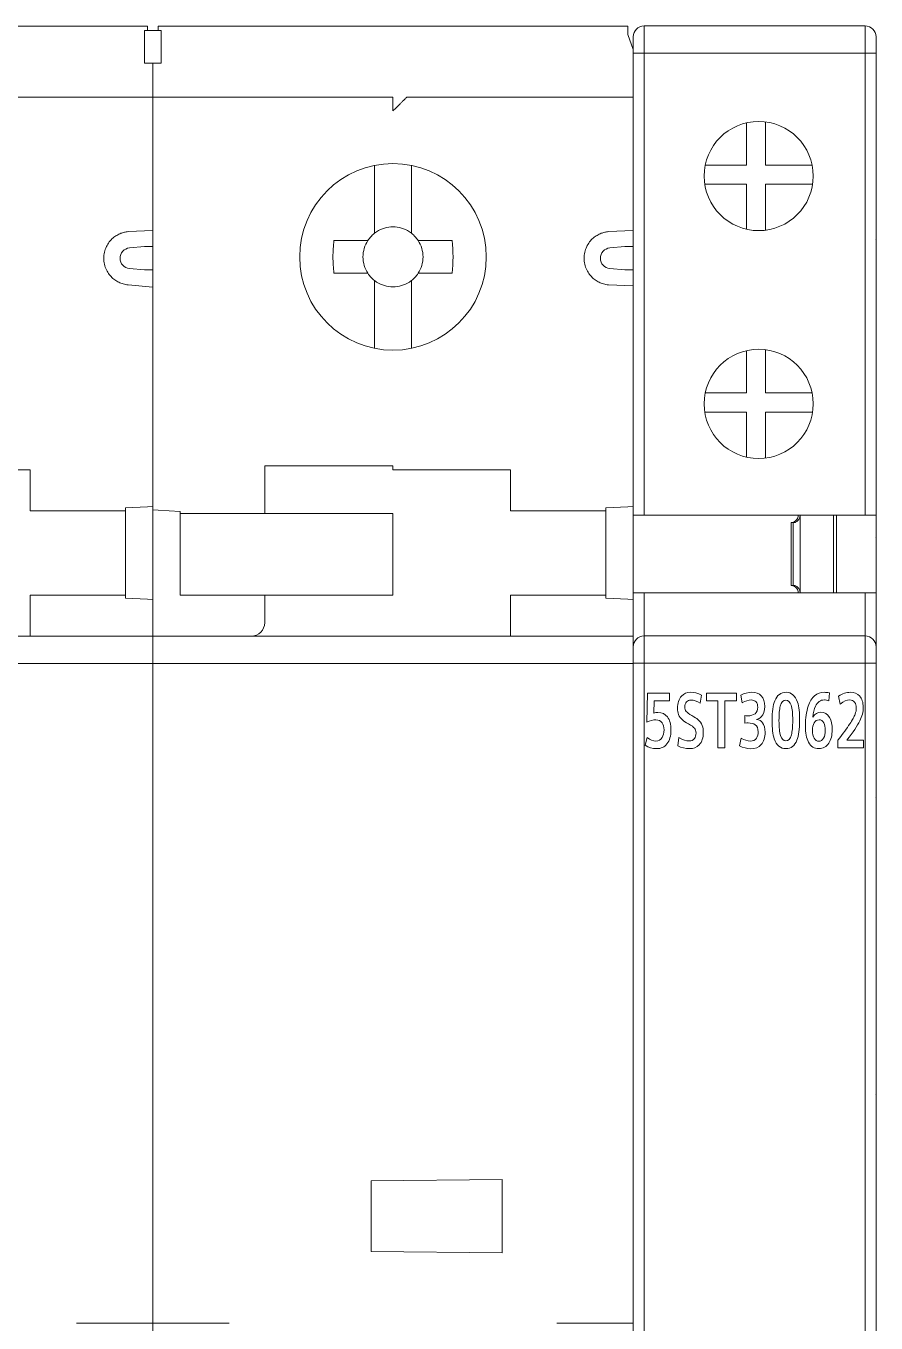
# Model space of a CAD drawing. Header units: millimetres. Extents: x 4137 to 6698, y 1400 to 3585.
# Drawn here: x 4780.86 to 4812.01, y 2593.16 to 2640.69 of the extents above; entities that cross this region are included whole.
import ezdxf

# ---------------------------------------------------------------- set-up
doc = ezdxf.new("R2010")
doc.units = ezdxf.units.MM
doc.layers.add('000-PI-Oprema', color=30, linetype='Continuous', lineweight=5)

msp = doc.modelspace()

# ---------------------------------------------------------------- linework, layer by layer
at = {"layer": '000-PI-Oprema', "color": 0, "lineweight": 0}
for p, q in [((4780.529, 2640.678), (4785.309, 2640.678)), ((4785.209, 2640.528), (4785.309, 2640.528)), ((4785.309, 2640.528), (4785.709, 2640.528)), ((4785.709, 2640.678), (4790.509, 2640.678)), ((4785.709, 2640.528), (4785.809, 2640.528)), ((4790.509, 2640.678), (4798.129, 2640.678)), ((4798.129, 2640.678), (4802.909, 2640.678)), ((4803.109, 2639.828), (4802.909, 2640.378)), ((4803.109, 2639.828), (4803.109, 2637.228)), ((4785.209, 2639.328), (4785.209, 2639.628)), ((4785.809, 2639.328), (4785.209, 2639.328)), ((4785.509, 2639.328), (4785.509, 2633.508)), ((4785.809, 2639.328), (4785.809, 2639.628)), ((4777.209, 2638.078), (4785.309, 2638.078)), ((4785.309, 2638.078), (4794.309, 2638.078)), ((4794.809, 2638.078), (4803.109, 2638.078)), ((4803.109, 2637.228), (4803.109, 2633.508)), ((4793.634, 2635.579), (4793.634, 2635.504)), ((4794.984, 2635.504), (4794.984, 2635.579)), ((4793.634, 2635.504), (4793.634, 2633.384)), ((4794.984, 2633.384), (4794.984, 2635.504)), ((4785.509, 2633.191), (4784.603, 2633.153)), ((4785.509, 2630.848), (4785.509, 2633.508)), ((4793.634, 2633.097), (4793.634, 2633.384)), ((4794.984, 2633.097), (4794.984, 2633.384)), ((4803.109, 2633.191), (4802.203, 2633.153)), ((4792.146, 2632.828), (4793.003, 2632.828)), ((4795.615, 2632.828), (4796.473, 2632.828)), ((4812.009, 2632.878), (4812.004, 2632.864)), ((4785.209, 2632.604), (4784.655, 2632.555)), ((4802.809, 2632.604), (4802.255, 2632.555)), ((4803.109, 2632.604), (4803.109, 2631.752)), ((4785.209, 2631.752), (4784.655, 2631.801)), ((4802.809, 2631.752), (4802.255, 2631.801)), ((4792.146, 2631.628), (4793.003, 2631.628)), ((4793.634, 2631.072), (4793.634, 2631.36)), ((4794.984, 2631.072), (4794.984, 2631.36)), ((4796.473, 2631.628), (4795.615, 2631.628)), ((4784.603, 2631.203), (4785.509, 2631.124)), ((4785.509, 2630.848), (4785.509, 2623.081)), ((4793.634, 2631.072), (4793.634, 2628.952)), ((4794.984, 2628.952), (4794.984, 2631.072)), ((4802.203, 2631.203), (4803.109, 2631.165)), ((4803.109, 2630.848), (4803.109, 2623.081)), ((4793.634, 2628.952), (4793.634, 2628.877)), ((4794.984, 2628.877), (4794.984, 2628.952)), ((4803.114, 2626.728), (4803.109, 2626.728)), ((4812.009, 2626.928), (4812.004, 2626.933)), ((4776.709, 2624.428), (4781.009, 2624.428)), ((4781.009, 2624.428), (4781.009, 2622.928)), ((4794.309, 2624.578), (4789.609, 2624.578)), ((4789.609, 2622.828), (4789.609, 2624.578)), ((4794.309, 2624.428), (4794.309, 2624.578)), ((4798.609, 2624.428), (4794.309, 2624.428)), ((4798.609, 2622.928), (4798.609, 2624.428)), ((4781.409, 2622.928), (4781.009, 2622.928)), ((4781.409, 2622.928), (4784.509, 2622.928)), ((4784.509, 2623.028), (4785.309, 2623.07)), ((4784.509, 2622.928), (4784.509, 2623.028)), ((4784.509, 2619.828), (4784.509, 2622.928)), ((4785.309, 2623.07), (4785.509, 2623.081)), ((4785.509, 2623.081), (4785.509, 2622.957)), ((4785.509, 2622.957), (4785.709, 2622.946)), ((4785.509, 2622.928), (4785.509, 2622.957)), ((4785.509, 2622.928), (4785.509, 2619.676)), ((4785.709, 2622.946), (4786.509, 2622.904)), ((4786.509, 2622.904), (4786.509, 2622.828)), ((4786.509, 2622.828), (4789.609, 2622.828)), ((4786.509, 2622.828), (4786.509, 2619.828)), ((4789.609, 2622.828), (4790.009, 2622.828)), ((4790.009, 2622.828), (4794.309, 2622.828)), ((4794.309, 2622.828), (4794.309, 2619.828)), ((4799.009, 2622.928), (4798.609, 2622.928)), ((4802.109, 2622.928), (4799.009, 2622.928)), ((4802.909, 2623.07), (4802.109, 2623.028)), ((4802.109, 2622.928), (4802.109, 2623.028)), ((4802.109, 2619.828), (4802.109, 2622.928)), ((4803.109, 2623.081), (4802.909, 2623.07)), ((4803.109, 2623.081), (4803.109, 2619.676)), ((4803.109, 2622.128), (4803.114, 2622.128)), ((4812.004, 2621.923), (4812.009, 2621.928)), ((4781.009, 2619.828), (4781.409, 2619.828)), ((4781.009, 2618.328), (4781.009, 2619.828)), ((4784.509, 2619.828), (4781.409, 2619.828)), ((4784.509, 2619.728), (4784.509, 2619.828)), ((4784.509, 2619.728), (4785.309, 2619.686)), ((4785.309, 2619.686), (4785.509, 2619.676)), ((4785.509, 2618.752), (4785.509, 2619.676)), ((4789.609, 2619.828), (4786.509, 2619.828)), ((4789.609, 2619.828), (4790.009, 2619.828)), ((4789.609, 2619.828), (4789.609, 2618.828)), ((4794.309, 2619.828), (4790.009, 2619.828)), ((4798.609, 2619.828), (4799.009, 2619.828)), ((4798.609, 2619.828), (4798.609, 2618.328)), ((4802.109, 2619.828), (4799.009, 2619.828)), ((4802.109, 2619.728), (4802.109, 2619.828)), ((4802.909, 2619.686), (4802.109, 2619.728)), ((4802.909, 2619.686), (4803.109, 2619.676)), ((4803.109, 2619.676), (4803.109, 2617.478)), ((4785.509, 2618.752), (4785.509, 2617.478)), ((4767.909, 2618.328), (4785.509, 2618.328)), ((4803.109, 2618.328), (4785.509, 2618.328)), ((4785.509, 2617.478), (4785.509, 2617.328)), ((4803.109, 2617.478), (4803.109, 2593.311)), ((4785.309, 2617.328), (4767.909, 2617.328)), ((4785.509, 2617.328), (4785.309, 2617.328)), ((4802.909, 2617.328), (4785.509, 2617.333)), ((4785.509, 2617.328), (4785.509, 2593.161)), ((4802.909, 2617.328), (4803.109, 2617.328)), ((4803.109, 2612.628), (4803.114, 2612.628)), ((4812.004, 2612.423), (4812.009, 2612.428)), ((4812.009, 2610.878), (4812.004, 2610.878)), ((4803.114, 2610.283), (4803.109, 2610.278)), ((4812.009, 2610.278), (4812.004, 2610.283)), ((4803.109, 2602.878), (4803.114, 2602.873)), ((4812.009, 2603.176), (4812.008, 2603.181)), ((4803.109, 2601.628), (4803.114, 2601.642)), ((4812.004, 2601.542), (4812.009, 2601.528)), ((4793.509, 2598.378), (4798.309, 2598.42)), ((4793.509, 2595.778), (4793.509, 2598.378)), ((4798.309, 2598.42), (4798.309, 2595.736)), ((4798.309, 2595.736), (4793.509, 2595.778)), ((4782.709, 2593.161), (4785.309, 2593.161)), ((4785.509, 2593.161), (4785.309, 2593.161)), ((4785.509, 2593.161), (4785.509, 2591.919)), ((4785.709, 2593.161), (4785.509, 2593.161)), ((4785.709, 2593.161), (4788.309, 2593.161)), ((4800.309, 2593.161), (4802.909, 2593.161)), ((4802.909, 2593.161), (4803.109, 2593.161))]:
    msp.add_line(p, q, dxfattribs=at)
at = {"layer": '000-PI-Oprema', "color": 0, "linetype": 'ByBlock', "lineweight": 0}
for p, q in [((4803.109, 2639.691), (4803.109, 2640.291)), ((4803.509, 2640.691), (4811.609, 2640.691)), ((4803.509, 2639.691), (4803.509, 2640.691)), ((4811.609, 2639.691), (4811.609, 2640.691)), ((4812.009, 2640.291), (4812.009, 2639.691)), ((4803.109, 2622.766), (4803.109, 2639.691)), ((4803.509, 2639.691), (4803.109, 2639.691)), ((4803.509, 2622.766), (4803.509, 2639.691)), ((4803.509, 2639.691), (4811.609, 2639.691)), ((4811.609, 2622.766), (4811.609, 2639.691)), ((4812.009, 2639.691), (4811.609, 2639.691)), ((4812.009, 2639.691), (4812.009, 2622.766)), ((4807.258, 2637.139), (4807.258, 2635.591)), ((4807.958, 2637.175), (4807.958, 2635.591)), ((4805.75, 2635.591), (4807.258, 2635.591)), ((4807.958, 2635.591), (4809.669, 2635.591)), ((4805.732, 2634.891), (4807.258, 2634.891)), ((4807.258, 2634.891), (4807.258, 2633.242)), ((4807.958, 2633.206), (4807.958, 2634.891)), ((4809.687, 2634.891), (4807.958, 2634.891)), ((4807.258, 2628.789), (4807.258, 2627.241)), ((4807.958, 2628.825), (4807.958, 2627.241)), ((4805.75, 2627.241), (4807.258, 2627.241)), ((4807.958, 2627.241), (4809.669, 2627.241)), ((4807.258, 2626.541), (4805.732, 2626.541)), ((4807.258, 2626.541), (4807.258, 2624.892)), ((4809.687, 2626.541), (4807.958, 2626.541)), ((4807.958, 2624.856), (4807.958, 2626.541)), ((4803.509, 2622.766), (4803.109, 2622.766)), ((4803.109, 2622.491), (4803.109, 2622.766)), ((4811.609, 2622.766), (4803.509, 2622.766)), ((4809.233, 2622.766), (4809.233, 2619.916)), ((4810.454, 2619.916), (4810.454, 2622.766)), ((4810.559, 2622.766), (4810.559, 2619.916)), ((4812.009, 2622.766), (4811.609, 2622.766)), ((4812.009, 2622.766), (4812.009, 2619.916)), ((4803.109, 2619.916), (4803.109, 2622.491)), ((4808.899, 2620.191), (4808.899, 2622.491)), ((4808.899, 2622.491), (4808.971, 2622.491)), ((4808.971, 2620.191), (4808.971, 2622.491)), ((4808.985, 2622.491), (4808.971, 2622.491)), ((4803.109, 2617.941), (4803.109, 2619.916)), ((4803.109, 2619.916), (4803.509, 2619.916)), ((4811.609, 2619.916), (4803.509, 2619.916)), ((4803.509, 2619.916), (4803.509, 2618.341)), ((4808.971, 2620.191), (4808.899, 2620.191)), ((4808.985, 2620.191), (4808.971, 2620.191)), ((4811.609, 2619.916), (4812.009, 2619.916)), ((4811.609, 2618.341), (4811.609, 2619.916)), ((4812.009, 2619.916), (4812.009, 2617.941)), ((4803.109, 2617.341), (4803.109, 2617.941)), ((4811.609, 2618.341), (4803.509, 2618.341)), ((4803.509, 2617.341), (4803.509, 2618.341)), ((4811.609, 2617.341), (4811.609, 2618.341)), ((4812.009, 2617.941), (4812.009, 2617.341)), ((4803.109, 2590.73), (4803.109, 2617.341)), ((4803.509, 2617.341), (4803.109, 2617.341)), ((4803.509, 2590.985), (4803.509, 2617.341)), ((4811.609, 2617.341), (4803.509, 2617.341)), ((4812.009, 2617.341), (4811.609, 2617.341)), ((4811.609, 2590.985), (4811.609, 2617.341)), ((4812.009, 2617.341), (4812.009, 2590.73)), ((4812.009, 2617.341), (4812.009, 2590.73)), ((4803.608, 2615.183), (4803.631, 2616.241)), ((4803.631, 2616.241), (4804.443, 2616.241)), ((4804.443, 2616.241), (4804.443, 2615.959)), ((4805.619, 2616.173), (4805.569, 2615.876)), ((4805.798, 2615.959), (4805.798, 2616.241)), ((4805.798, 2616.241), (4806.891, 2616.241)), ((4806.891, 2616.241), (4806.891, 2615.959)), ((4807.101, 2615.884), (4807.052, 2616.166)), ((4810.302, 2616.251), (4810.282, 2615.957)), ((4810.696, 2615.843), (4810.635, 2616.134)), ((4803.873, 2615.959), (4803.862, 2615.512)), ((4804.443, 2615.959), (4803.873, 2615.959)), ((4806.216, 2615.959), (4805.798, 2615.959)), ((4806.216, 2614.241), (4806.216, 2615.959)), ((4806.891, 2615.959), (4806.467, 2615.959)), ((4806.467, 2615.959), (4806.467, 2614.241)), ((4807.203, 2615.146), (4807.203, 2615.418)), ((4803.55, 2614.331), (4803.619, 2614.619)), ((4804.741, 2614.311), (4804.777, 2614.616)), ((4806.467, 2614.241), (4806.216, 2614.241)), ((4807.009, 2614.313), (4807.061, 2614.599)), ((4810.61, 2614.241), (4810.61, 2614.519)), ((4811.55, 2614.241), (4810.61, 2614.241)), ((4810.942, 2614.523), (4811.55, 2614.523)), ((4811.55, 2614.523), (4811.55, 2614.241))]:
    msp.add_line(p, q, dxfattribs=at)
for centre in [(4807.709, 2635.191), (4807.709, 2626.841)]:
    msp.add_circle(centre, 2, dxfattribs=at)
at = {"layer": '000-PI-Oprema', "color": 0, "lineweight": 0}
msp.add_circle((4794.309, 2632.228), 3.418, dxfattribs=at)
at = {"layer": '000-PI-Oprema', "color": 0, "linetype": 'ByBlock', "lineweight": 0}
for centre, start, end in [((4803.509, 2640.291), 90, 180), ((4811.609, 2640.291), 0, 90), ((4803.509, 2617.941), 90, 180), ((4811.609, 2617.941), 0, 90)]:
    msp.add_arc(centre, 0.4, start, end, dxfattribs=at)
at = {"layer": '000-PI-Oprema', "color": 0, "lineweight": 0}
for centre, radius, start, end in [((4794.309, 2632.228), 1.1, 123.0557, 133.0681), ((4794.309, 2632.228), 1.1, 46.9319, 56.9443), ((4794.309, 2632.228), 1.1, 136.9319, 146.9443), ((4794.309, 2632.228), 1.1, 135, 136.9319), ((4794.309, 2632.228), 1.1, 45, 46.9319), ((4794.309, 2632.228), 1.1, 43.0681, 45), ((4794.309, 2632.228), 1.1, 33.0557, 43.0681), ((4794.309, 2632.228), 1.1, 213.0557, 223.0681), ((4794.309, 2632.228), 1.1, 226.9319, 236.9443), ((4794.309, 2632.228), 1.1, 303.0557, 313.0681), ((4794.309, 2632.228), 1.1, 313.0681, 315), ((4794.309, 2632.228), 1.1, 315, 316.9319), ((4794.309, 2632.228), 1.1, 316.9319, 326.9443), ((4789.109, 2618.828), 0.5, 270, 0)]:
    msp.add_arc(centre, radius, start, end, dxfattribs=at)
for points, knots in [([(4785.209, 2640.528), (4785.209, 2640.509), (4785.209, 2640.454), (4785.209, 2640.34), (4785.209, 2640.181), (4785.209, 2640.004), (4785.209, 2639.817), (4785.209, 2639.691), (4785.209, 2639.628)], [0.287427, 0.287427, 0.287427, 0.287427, 0.3699948, 0.5001298, 0.629921, 0.7600558, 0.879771, 1, 1, 1, 1]), ([(4785.309, 2640.528), (4785.309, 2640.529), (4785.309, 2640.585), (4785.309, 2640.653), (4785.309, 2640.67), (4785.309, 2640.678)], [0, 0, 0, 0, 0.010834, 0.505413, 1, 1, 1, 1]), ([(4785.709, 2640.678), (4785.709, 2640.67), (4785.709, 2640.653), (4785.709, 2640.585), (4785.709, 2640.529), (4785.709, 2640.528)], [0, 0, 0, 0, 0.494587, 0.989166, 1, 1, 1, 1]), ([(4785.809, 2640.528), (4785.809, 2640.48), (4785.809, 2640.415), (4785.809, 2640.15), (4785.809, 2639.89), (4785.809, 2639.628)], [0.2858647, 0.2858647, 0.2858647, 0.2858647, 0.5, 0.5, 1, 1, 1, 1]), ([(4802.909, 2640.378), (4802.909, 2640.435), (4802.909, 2640.488), (4802.909, 2640.624), (4802.909, 2640.678), (4802.909, 2640.678)], [0.262243, 0.262243, 0.262243, 0.262243, 0.5, 0.5, 1, 1, 1, 1]), ([(4794.309, 2637.578), (4794.309, 2637.709), (4794.309, 2637.839), (4794.309, 2638.024), (4794.309, 2638.078), (4794.309, 2638.078)], [0, 0, 0, 0, 0.5, 0.5, 1, 1, 1, 1]), ([(4794.309, 2637.578), (4794.331, 2637.6), (4794.375, 2637.643), (4794.439, 2637.707), (4794.51, 2637.779), (4794.587, 2637.856), (4794.663, 2637.932), (4794.726, 2637.995), (4794.773, 2638.042), (4794.804, 2638.072), (4794.807, 2638.076), (4794.809, 2638.078)], [0, 0, 0, 0, 0.097283, 0.192791, 0.287384, 0.42418, 0.554334, 0.675821, 0.789691, 0.896334, 1, 1, 1, 1]), ([(4784.603, 2631.203), (4784.573, 2631.207), (4784.512, 2631.214), (4784.423, 2631.235), (4784.312, 2631.271), (4784.183, 2631.334), (4784.038, 2631.439), (4783.906, 2631.578), (4783.798, 2631.755), (4783.725, 2631.958), (4783.701, 2632.178), (4783.725, 2632.399), (4783.797, 2632.601), (4783.906, 2632.779), (4784.037, 2632.917), (4784.183, 2633.022), (4784.326, 2633.091), (4784.467, 2633.136), (4784.557, 2633.147), (4784.603, 2633.153)], [0, 0, 0, 0, 0.031513, 0.062833, 0.094232, 0.152293, 0.210532, 0.279327, 0.348301, 0.424071, 0.50002, 0.57579, 0.651739, 0.720534, 0.789508, 0.84757, 0.905809, 0.95275, 1, 1, 1, 1]), ([(4794.909, 2633.15), (4794.732, 2633.266), (4794.521, 2633.328), (4794.098, 2633.328), (4793.887, 2633.266), (4793.709, 2633.15)], [0, 0, 0, 0, 0.5, 0.5, 1, 1, 1, 1]), ([(4802.203, 2631.203), (4802.173, 2631.207), (4802.112, 2631.214), (4802.023, 2631.235), (4801.912, 2631.271), (4801.783, 2631.334), (4801.638, 2631.439), (4801.506, 2631.578), (4801.398, 2631.755), (4801.325, 2631.958), (4801.301, 2632.178), (4801.325, 2632.399), (4801.397, 2632.601), (4801.506, 2632.779), (4801.637, 2632.917), (4801.783, 2633.022), (4801.926, 2633.091), (4802.067, 2633.136), (4802.157, 2633.147), (4802.203, 2633.153)], [0, 0, 0, 0, 0.031513, 0.062833, 0.094232, 0.152293, 0.210532, 0.279327, 0.348301, 0.424071, 0.50002, 0.57579, 0.651739, 0.720534, 0.789508, 0.84757, 0.905809, 0.95275, 1, 1, 1, 1]), ([(4803.109, 2633.507), (4803.109, 2633.507), (4803.109, 2633.505), (4803.109, 2633.492), (4803.109, 2633.47), (4803.109, 2633.43), (4803.109, 2633.361), (4803.109, 2633.248), (4803.109, 2633.11), (4803.109, 2632.953), (4803.109, 2632.782), (4803.109, 2632.663), (4803.109, 2632.604)], [0, 0, 0, 0, 0.062572, 0.124512, 0.186422, 0.248903, 0.373491, 0.498598, 0.623567, 0.749199, 0.874318, 1, 1, 1, 1]), ([(4792.146, 2632.828), (4792.121, 2632.629), (4792.097, 2632.228), (4792.121, 2631.827), (4792.146, 2631.628), (4792.146, 2631.628)], [0, 0, 0, 0, 0.5, 1, 1.000008, 1.000008, 1.000008, 1.000008]), ([(4795.615, 2632.828), (4795.548, 2632.828), (4795.424, 2632.828), (4795.292, 2632.828), (4795.231, 2632.828)], [0, 0, 0, 0, 0.54278, 1, 1, 1, 1]), ([(4784.655, 2631.801), (4784.562, 2631.809), (4784.472, 2631.853), (4784.346, 2631.991), (4784.309, 2632.085), (4784.309, 2632.272), (4784.346, 2632.365), (4784.472, 2632.503), (4784.562, 2632.547), (4784.655, 2632.555)], [0, 0, 0, 0, 0.25, 0.25, 0.5, 0.5, 0.75, 0.75, 1, 1, 1, 1]), ([(4785.509, 2632.604), (4785.509, 2632.604), (4785.477, 2632.604), (4785.366, 2632.604), (4785.288, 2632.604), (4785.209, 2632.604)], [0, 0, 0, 0, 0.5, 0.5, 1, 1, 1, 1]), ([(4793.387, 2631.628), (4793.388, 2631.628), (4793.272, 2631.805), (4793.209, 2632.017), (4793.209, 2632.228)], [0, 0, 0, 0, 0.0000079, 0.5000079, 0.5000079, 0.5000079, 0.5000079]), ([(4802.255, 2631.801), (4802.162, 2631.809), (4802.072, 2631.853), (4801.946, 2631.991), (4801.909, 2632.085), (4801.909, 2632.272), (4801.946, 2632.365), (4802.072, 2632.503), (4802.162, 2632.547), (4802.255, 2632.555)], [0, 0, 0, 0, 0.25, 0.25, 0.5, 0.5, 0.75, 0.75, 1, 1, 1, 1]), ([(4803.109, 2632.604), (4803.109, 2632.604), (4803.077, 2632.604), (4802.966, 2632.604), (4802.888, 2632.604), (4802.809, 2632.604)], [0, 0, 0, 0, 0.5, 0.5, 1, 1, 1, 1]), ([(4785.509, 2631.752), (4785.509, 2631.752), (4785.48, 2631.752), (4785.363, 2631.752), (4785.28, 2631.752), (4785.209, 2631.752)], [0, 0, 0, 0, 0.5, 0.5, 1, 1, 1, 1]), ([(4803.109, 2631.752), (4803.109, 2631.752), (4803.08, 2631.752), (4802.963, 2631.752), (4802.88, 2631.752), (4802.809, 2631.752)], [0, 0, 0, 0, 0.5, 0.5, 1, 1, 1, 1]), ([(4803.109, 2631.752), (4803.109, 2631.723), (4803.109, 2631.663), (4803.109, 2631.575), (4803.109, 2631.489), (4803.109, 2631.378), (4803.109, 2631.246), (4803.109, 2631.109), (4803.109, 2630.995), (4803.109, 2630.913), (4803.109, 2630.859), (4803.109, 2630.852), (4803.109, 2630.849)], [0, 0, 0, 0, 0.06314, 0.125631, 0.188079, 0.251095, 0.376332, 0.501694, 0.62641, 0.751388, 0.875439, 1, 1, 1, 1]), ([(4793.003, 2631.628), (4793.071, 2631.628), (4793.195, 2631.628), (4793.327, 2631.628), (4793.387, 2631.628)], [0, 0, 0, 0, 0.54278, 1, 1, 1, 1]), ([(4793.709, 2631.306), (4793.887, 2631.191), (4794.098, 2631.128), (4794.521, 2631.128), (4794.732, 2631.191), (4794.909, 2631.306)], [0, 0, 0, 0, 0.5, 0.5, 1, 1, 1, 1]), ([(4795.615, 2631.628), (4795.548, 2631.628), (4795.424, 2631.628), (4795.292, 2631.628), (4795.231, 2631.628)], [0, 0, 0, 0, 0.540007, 1, 1, 1, 1]), ([(4803.109, 2617.478), (4803.109, 2617.477), (4803.109, 2617.475), (4803.109, 2617.46), (4803.109, 2617.432), (4803.109, 2617.388), (4803.109, 2617.348), (4803.109, 2617.328)], [0, 0, 0, 0, 0.169382, 0.332374, 0.500748, 0.7482, 1, 1, 1, 1]), ([(4785.509, 2617.428), (4785.509, 2617.424), (4785.509, 2617.418), (4785.509, 2617.35), (4785.509, 2617.333)], [0, 0, 0, 0, 0.751055, 1, 1, 1, 1])]:
    msp.add_open_spline(points, degree=3, knots=knots, dxfattribs=at)
for points in [[(4793.387, 2632.828), (4793.253, 2632.828), (4793.127, 2632.828), (4793.003, 2632.828)], [(4793.209, 2632.228), (4793.209, 2632.44), (4793.272, 2632.651), (4793.387, 2632.828)], [(4793.532, 2633.006), (4793.54, 2633.015), (4793.549, 2633.023), (4793.558, 2633.032)], [(4795.409, 2632.228), (4795.409, 2632.44), (4795.347, 2632.651), (4795.231, 2632.828)], [(4796.473, 2631.628), (4796.521, 2632.026), (4796.521, 2632.43), (4796.473, 2632.828)], [(4795.231, 2631.628), (4795.347, 2631.805), (4795.409, 2632.017), (4795.409, 2632.228)], [(4793.532, 2631.45), (4793.523, 2631.459), (4793.514, 2631.468), (4793.506, 2631.477)], [(4793.558, 2631.425), (4793.549, 2631.433), (4793.54, 2631.442), (4793.532, 2631.45)]]:
    msp.add_open_spline(points, degree=3, dxfattribs=at)
at = {"layer": '000-PI-Oprema', "color": 0, "linetype": 'ByBlock', "lineweight": 0}
for points, knots in [([(4808.905, 2622.491), (4808.925, 2622.491), (4808.966, 2622.497), (4809.027, 2622.527), (4809.083, 2622.574), (4809.128, 2622.636), (4809.154, 2622.702), (4809.162, 2622.747), (4809.163, 2622.766)], [0, 0, 0, 0, 0.175589, 0.351177, 0.526766, 0.702354, 0.877943, 1, 1, 1, 1]), ([(4809.232, 2622.766), (4809.231, 2622.754), (4809.229, 2622.742), (4809.225, 2622.72), (4809.222, 2622.71), (4809.216, 2622.69), (4809.213, 2622.681), (4809.202, 2622.652), (4809.193, 2622.635), (4809.177, 2622.61), (4809.171, 2622.601), (4809.159, 2622.586), (4809.147, 2622.571), (4809.133, 2622.558), (4809.12, 2622.546), (4809.112, 2622.541), (4809.091, 2622.525), (4809.077, 2622.516), (4809.056, 2622.506), (4809.048, 2622.504), (4809.035, 2622.499), (4809.028, 2622.497), (4809.008, 2622.492), (4808.996, 2622.491), (4808.985, 2622.491)], [0, 0, 0, 0, 0.078296, 0.078296, 0.144132, 0.144132, 0.209968, 0.209968, 0.34164, 0.34164, 0.407476, 0.407476, 0.473312, 0.539148, 0.539148, 0.604984, 0.604984, 0.736656, 0.736656, 0.802492, 0.802492, 0.868328, 0.868328, 1, 1, 1, 1]), ([(4809.163, 2619.916), (4809.162, 2619.935), (4809.154, 2619.98), (4809.128, 2620.046), (4809.083, 2620.108), (4809.027, 2620.155), (4808.966, 2620.184), (4808.925, 2620.191), (4808.905, 2620.191)], [0, 0, 0, 0, 0.122057, 0.297646, 0.473234, 0.648823, 0.824411, 1, 1, 1, 1]), ([(4808.985, 2620.191), (4808.996, 2620.191), (4809.008, 2620.189), (4809.028, 2620.185), (4809.035, 2620.183), (4809.048, 2620.178), (4809.055, 2620.175), (4809.077, 2620.165), (4809.091, 2620.157), (4809.112, 2620.141), (4809.119, 2620.136), (4809.133, 2620.123), (4809.146, 2620.11), (4809.159, 2620.096), (4809.171, 2620.08), (4809.177, 2620.072), (4809.193, 2620.047), (4809.202, 2620.029), (4809.213, 2620.001), (4809.217, 2619.991), (4809.222, 2619.972), (4809.225, 2619.962), (4809.229, 2619.94), (4809.231, 2619.928), (4809.232, 2619.916)], [0, 0, 0, 0, 0.131674, 0.131674, 0.197511, 0.197511, 0.263348, 0.263348, 0.395022, 0.395022, 0.460859, 0.460859, 0.526697, 0.592534, 0.592534, 0.658371, 0.658371, 0.790045, 0.790045, 0.855882, 0.855882, 0.921719, 0.921719, 1, 1, 1, 1]), ([(4804.772, 2615.459), (4804.748, 2615.524), (4804.737, 2615.599), (4804.737, 2615.878), (4804.786, 2616.027), (4804.964, 2616.228), (4805.076, 2616.274), (4805.336, 2616.274), (4805.469, 2616.24), (4805.619, 2616.173)], [0, 0, 0, 0, 0.147499, 0.147499, 0.478915, 0.478915, 0.764253, 0.764253, 1, 1, 1, 1]), ([(4807.052, 2616.166), (4807.184, 2616.238), (4807.32, 2616.274), (4807.605, 2616.274), (4807.718, 2616.23), (4807.885, 2616.053), (4807.928, 2615.924), (4807.928, 2615.588), (4807.886, 2615.459), (4807.8, 2615.373)], [0, 0, 0, 0, 0.239001, 0.239001, 0.484461, 0.484461, 0.74061, 0.74061, 1, 1, 1, 1]), ([(4808.28, 2614.566), (4808.226, 2614.729), (4808.2, 2614.953), (4808.2, 2615.561), (4808.232, 2615.801), (4808.383, 2616.17), (4808.521, 2616.274), (4808.909, 2616.274), (4809.049, 2616.152), (4809.184, 2615.753), (4809.21, 2615.529), (4809.21, 2614.923), (4809.177, 2614.682), (4809.027, 2614.312), (4808.891, 2614.209), (4808.503, 2614.209), (4808.359, 2614.329), (4808.28, 2614.566)], [0, 0, 0, 0, 0.102607, 0.102607, 0.215344, 0.215344, 0.359602, 0.359602, 0.508449, 0.508449, 0.605424, 0.605424, 0.712738, 0.712738, 0.850747, 0.850747, 1, 1, 1, 1]), ([(4809.694, 2615.368), (4809.773, 2615.483), (4809.872, 2615.541), (4810.125, 2615.541), (4810.229, 2615.476), (4810.37, 2615.239), (4810.402, 2615.092), (4810.402, 2614.699), (4810.361, 2614.533), (4810.191, 2614.275), (4810.07, 2614.209), (4809.743, 2614.209), (4809.616, 2614.287), (4809.459, 2614.588), (4809.421, 2614.788), (4809.421, 2615.326), (4809.456, 2615.567), (4809.638, 2616.106), (4809.834, 2616.274), (4810.16, 2616.274), (4810.223, 2616.266), (4810.302, 2616.251)], [0, 0, 0, 0, 0.089461, 0.089461, 0.19129, 0.19129, 0.276772, 0.276772, 0.371724, 0.371724, 0.473605, 0.473605, 0.585698, 0.585698, 0.686027, 0.686027, 0.793303, 0.793303, 0.969646, 0.969646, 1, 1, 1, 1]), ([(4810.635, 2616.134), (4810.777, 2616.227), (4810.922, 2616.274), (4811.21, 2616.274), (4811.322, 2616.229), (4811.495, 2616.041), (4811.539, 2615.902), (4811.539, 2615.555), (4811.497, 2615.391), (4811.322, 2615.046), (4811.165, 2614.811), (4810.942, 2614.523)], [0, 0, 0, 0, 0.197997, 0.197997, 0.390323, 0.390323, 0.600635, 0.600635, 0.791326, 0.791326, 1, 1, 1, 1]), ([(4805.053, 2615.575), (4805.088, 2615.534), (4805.155, 2615.482), (4805.364, 2615.363), (4805.438, 2615.316), (4805.557, 2615.219), (4805.612, 2615.144), (4805.666, 2614.985), (4805.678, 2614.903), (4805.678, 2614.61), (4805.629, 2614.457), (4805.443, 2614.256), (4805.323, 2614.209), (4805.029, 2614.209), (4804.886, 2614.242), (4804.741, 2614.311)], [0, 0, 0, 0, 0.06591, 0.06591, 0.134283, 0.134283, 0.266631, 0.266631, 0.375393, 0.375393, 0.604525, 0.604525, 0.8097, 0.8097, 1, 1, 1, 1]), ([(4805.063, 2615.923), (4805.021, 2615.876), (4804.999, 2615.815), (4804.999, 2615.673), (4805.017, 2615.619), (4805.053, 2615.575)], [0, 0, 0, 0, 0.539326, 0.539326, 1, 1, 1, 1]), ([(4805.569, 2615.876), (4805.436, 2615.952), (4805.322, 2615.991), (4805.158, 2615.991), (4805.103, 2615.969), (4805.063, 2615.923)], [0, 0, 0, 0, 0.576744, 0.576744, 1, 1, 1, 1]), ([(4807.611, 2615.922), (4807.569, 2615.97), (4807.508, 2615.994), (4807.338, 2615.994), (4807.228, 2615.957), (4807.101, 2615.884)], [0, 0, 0, 0, 0.463252, 0.463252, 1, 1, 1, 1]), ([(4807.203, 2615.418), (4807.239, 2615.413), (4807.271, 2615.411), (4807.424, 2615.411), (4807.516, 2615.437), (4807.641, 2615.545), (4807.675, 2615.623), (4807.675, 2615.807), (4807.654, 2615.873), (4807.611, 2615.922)], [0, 0, 0, 0, 0.066415, 0.066415, 0.367554, 0.367554, 0.712028, 0.712028, 1, 1, 1, 1]), ([(4808.907, 2614.718), (4808.94, 2614.837), (4808.956, 2615.011), (4808.956, 2615.495), (4808.937, 2615.68), (4808.856, 2615.926), (4808.79, 2615.991), (4808.609, 2615.991), (4808.542, 2615.914), (4808.469, 2615.646), (4808.453, 2615.473), (4808.453, 2614.987), (4808.472, 2614.802), (4808.554, 2614.556), (4808.619, 2614.491), (4808.799, 2614.491), (4808.866, 2614.568), (4808.907, 2614.718)], [0, 0, 0, 0, 0.111532, 0.111532, 0.232718, 0.232718, 0.368116, 0.368116, 0.509326, 0.509326, 0.615302, 0.615302, 0.730693, 0.730693, 0.859368, 0.859368, 1, 1, 1, 1]), ([(4810.282, 2615.957), (4810.215, 2615.982), (4810.159, 2615.994), (4809.975, 2615.994), (4809.866, 2615.918), (4809.738, 2615.657), (4809.706, 2615.525), (4809.694, 2615.368)], [0, 0, 0, 0, 0.154498, 0.154498, 0.648893, 0.648893, 1, 1, 1, 1]), ([(4810.61, 2614.519), (4810.801, 2614.762), (4810.945, 2614.96), (4811.145, 2615.267), (4811.211, 2615.386), (4811.271, 2615.55), (4811.286, 2615.627), (4811.286, 2615.787), (4811.265, 2615.856), (4811.222, 2615.908)], [0, 0, 0, 0, 0.241599, 0.241599, 0.48433, 0.48433, 0.720892, 0.720892, 1, 1, 1, 1]), ([(4811.222, 2615.908), (4811.174, 2615.965), (4811.114, 2615.994), (4810.941, 2615.994), (4810.826, 2615.944), (4810.696, 2615.843)], [0, 0, 0, 0, 0.421978, 0.421978, 1, 1, 1, 1]), ([(4803.862, 2615.512), (4803.914, 2615.527), (4803.966, 2615.534), (4804.168, 2615.534), (4804.285, 2615.479), (4804.452, 2615.256), (4804.494, 2615.097), (4804.494, 2614.679), (4804.445, 2614.508), (4804.259, 2614.266), (4804.132, 2614.209), (4803.815, 2614.209), (4803.676, 2614.249), (4803.55, 2614.331)], [0, 0, 0, 0, 0.060999, 0.060999, 0.245846, 0.245846, 0.438646, 0.438646, 0.644032, 0.644032, 0.829922, 0.829922, 1, 1, 1, 1]), ([(4803.619, 2614.619), (4803.733, 2614.531), (4803.84, 2614.488), (4804.042, 2614.488), (4804.117, 2614.531), (4804.217, 2614.692), (4804.241, 2614.787), (4804.241, 2615.007), (4804.217, 2615.093), (4804.119, 2615.229), (4804.041, 2615.264), (4803.843, 2615.264), (4803.734, 2615.237), (4803.608, 2615.183)], [0, 0, 0, 0, 0.183777, 0.183777, 0.364802, 0.364802, 0.526509, 0.526509, 0.682114, 0.682114, 0.849904, 0.849904, 1, 1, 1, 1]), ([(4805.358, 2614.958), (4805.325, 2614.996), (4805.251, 2615.05), (4805.03, 2615.179), (4804.96, 2615.224), (4804.926, 2615.253)], [0, 0, 0, 0, 0.523034, 0.523034, 1, 1, 1, 1]), ([(4807.634, 2615.283), (4807.73, 2615.263), (4807.801, 2615.221), (4807.912, 2615.073), (4807.943, 2614.958), (4807.943, 2614.619), (4807.894, 2614.468), (4807.708, 2614.257), (4807.583, 2614.207), (4807.276, 2614.207), (4807.139, 2614.242), (4807.009, 2614.313)], [0, 0, 0, 0, 0.141634, 0.141634, 0.328912, 0.328912, 0.577481, 0.577481, 0.802092, 0.802092, 1, 1, 1, 1]), ([(4807.061, 2614.599), (4807.177, 2614.524), (4807.291, 2614.486), (4807.504, 2614.486), (4807.579, 2614.522), (4807.669, 2614.656), (4807.69, 2614.733), (4807.69, 2614.944), (4807.652, 2615.032), (4807.52, 2615.13), (4807.435, 2615.151), (4807.292, 2615.151), (4807.252, 2615.149), (4807.203, 2615.146)], [0, 0, 0, 0, 0.211724, 0.211724, 0.403351, 0.403351, 0.56896, 0.56896, 0.788487, 0.788487, 0.955678, 0.955678, 1, 1, 1, 1]), ([(4809.74, 2615.149), (4809.699, 2615.079), (4809.678, 2614.987), (4809.678, 2614.753), (4809.7, 2614.657), (4809.743, 2614.588)], [0, 0, 0, 0, 0.4819, 0.4819, 1, 1, 1, 1]), ([(4809.743, 2614.588), (4809.788, 2614.518), (4809.845, 2614.482), (4809.987, 2614.482), (4810.045, 2614.519), (4810.129, 2614.665), (4810.15, 2614.761), (4810.15, 2614.995), (4810.131, 2615.086), (4810.052, 2615.228), (4809.994, 2615.266), (4809.846, 2615.266), (4809.786, 2615.227), (4809.74, 2615.149)], [0, 0, 0, 0, 0.167151, 0.167151, 0.337013, 0.337013, 0.499217, 0.499217, 0.654961, 0.654961, 0.829259, 0.829259, 1, 1, 1, 1]), ([(4804.777, 2614.616), (4804.93, 2614.533), (4805.059, 2614.491), (4805.247, 2614.491), (4805.309, 2614.52), (4805.393, 2614.631), (4805.413, 2614.699), (4805.413, 2614.857), (4805.395, 2614.915), (4805.358, 2614.958)], [0, 0, 0, 0, 0.317436, 0.317436, 0.566113, 0.566113, 0.793249, 0.793249, 1, 1, 1, 1])]:
    msp.add_open_spline(points, degree=3, knots=knots, dxfattribs=at)
for points in [[(4804.926, 2615.253), (4804.853, 2615.312), (4804.801, 2615.381), (4804.772, 2615.459)], [(4807.8, 2615.373), (4807.76, 2615.33), (4807.705, 2615.301), (4807.634, 2615.283)]]:
    msp.add_open_spline(points, degree=3, dxfattribs=at)

doc.saveas('drawing.dxf')
